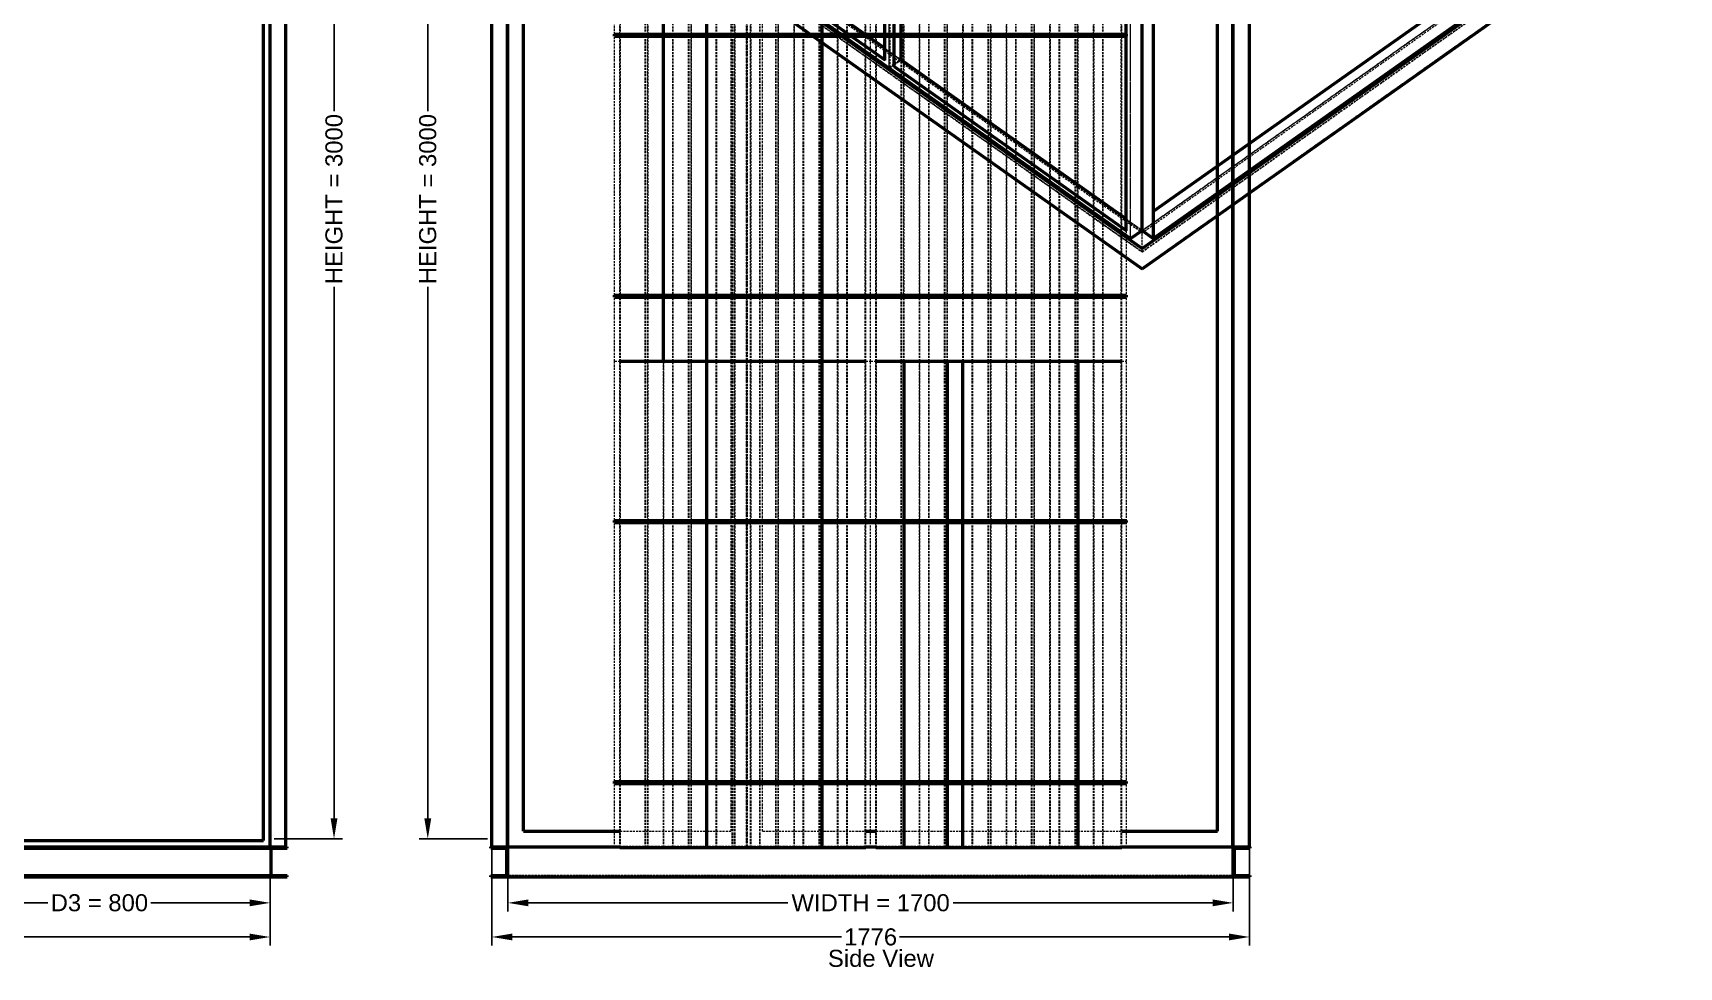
# Model space of a CAD drawing. Header units: millimetres. Extents: x -3516 to 3327, y -3082 to 3456.
# Drawn here: x -531 to 3327, y -3082 to -891 of the extents above; entities that cross this region are included whole.
import ezdxf

# ---------------------------------------------------------------- set-up
doc = ezdxf.new("R2010")
doc.units = ezdxf.units.MM
doc.linetypes.add('Hidden', pattern=[15, 5, -3, 5, -2])
for name, color, linetype, lineweight in [('Default', 7, 'Continuous', 50), ('Edges', 7, 'Hidden', 15), ('HiddenEdges', 2, 'Hidden', 15), ('HiddenSilhouettes', 2, 'Hidden', 15), ('HiddenWires', 7, 'Hidden', 15), ('Silhouettes', 7, 'Continuous', 50), ('Wires', 7, 'Hidden', 15)]:
    doc.layers.add(name, color=color, linetype=linetype, lineweight=lineweight)
doc.layers.add('Dimension', color=7, linetype='Continuous', lineweight=50, true_color=0x6495ed)
doc.styles.add('Default', font='arial.ttf')
doc.dimstyles.get("Standard").update_dxf_attribs({"dimtxt": 0.18, "dimasz": 0.18, "dimexe": 0.18, "dimexo": 0.0625, "dimgap": 0.09, "dimtad": 0, "dimtih": 1, "dimtoh": 1, "dimdec": 4, "dimzin": 0, "dimdsep": 46, "dimtxsty": 'Standard', "dimcen": 0.09, "dimadec": 0, "dimazin": 0, "dimtfac": 1, "dimtdec": 4, "dimtofl": 0, "dimtmove": 0, "dimatfit": 3, "dimfxl": 1, "dimtolj": 1, "dimtzin": 0, "dimarcsym": 0})

# ---------------------------------------------------------------- blocks, each defined once
blk = doc.blocks.new('Front')
at = {"layer": 'HiddenEdges'}
for points in [[(1748.8, -1517.8, 0), (1748.8, 869.8, 0)], [(1751.2, -1517.8, 0), (1751.2, 869.8, 0)], [(1750, -1482.2, 0), (1751.2, -1482.2, 0)], [(951.2, -1517.8, 0), (1748.8, -1517.8, 0)], [(1750, -1589, 0), (1750, -1519, 0)], [(1751.2, -1517.8, 0), (1786.8, -1517.8, 0)]]:
    blk.add_polyline3d(points, dxfattribs=at)
at = {"layer": 'HiddenSilhouettes'}
for points in [[(950, -1520.2, 0), (1750, -1520.2, 0)], [(1750, -1520.2, 0), (1750, -1519, 0)]]:
    blk.add_polyline3d(points, dxfattribs=at)
blk.add_polyline3d([(1753, -1522, 0)], close=True, dxfattribs=at)
at = {"layer": 'Silhouettes'}
for points in [[(1735, -1504, 0), (1735, 856, 0)], [(1750, -1519, 0), (1750, 871, 0)], [(1786.8, -1519, 0), (1786.8, 871, 0)], [(1750, -1519, 0), (1750, -1191.8, 0)], [(965, -1504, 0), (1735, -1504, 0)], [(-1750, -1519, 0), (1790, -1519, 0)], [(-1750, -1522, 0), (1790, -1522, 0)], [(1753, -1586, 0), (1753, -1522, 0)], [(1790, -1522, 0), (1790, -1519, 0)], [(-1750, -1586, 0), (1790, -1586, 0)], [(-1750, -1589, 0), (1790, -1589, 0)], [(1790, -1589, 0), (1790, -1586, 0)]]:
    blk.add_polyline3d(points, dxfattribs=at)
blk = doc.blocks.new('Left')
at = {"layer": 'Edges'}
for points in [[(-587.5, 386.8, 0), (-587.5, 759.8, 0)], [(-521.5, 386.8, 0), (-521.5, 759.8, 0)], [(-419.5, 386.8, 0), (-419.5, 759.8, 0)], [(-317.5, 386.8, 0), (-317.5, 759.8, 0)], [(-281.5, 386.8, 0), (-281.5, 759.8, 0)], [(-215.5, 386.8, 0), (-215.5, 759.8, 0)], [(-179.5, 386.8, 0), (-179.5, 759.8, 0)], [(-77.5, 386.8, 0), (-77.5, 759.8, 0)], [(-11.5, 386.8, 0), (-11.5, 759.8, 0)], [(12.5, 386.8, 0), (12.5, 759.8, 0)], [(78.5, 386.8, 0), (78.5, 759.8, 0)], [(114.5, 386.8, 0), (114.5, 759.8, 0)], [(180.5, 386.8, 0), (180.5, 759.8, 0)], [(216.5, 386.8, 0), (216.5, 759.8, 0)], [(282.5, 386.8, 0), (282.5, 759.8, 0)], [(318.5, 386.8, 0), (318.5, 759.8, 0)], [(384.5, 386.8, 0), (384.5, 759.8, 0)], [(420.5, 386.8, 0), (420.5, 759.8, 0)], [(486.5, 386.8, 0), (486.5, 759.8, 0)], [(522.5, 386.8, 0), (522.5, 759.8, 0)], [(588.5, 386.8, 0), (588.5, 759.8, 0)], [(-587.5, -225.2, 0), (-587.5, 381.8, 0)], [(-521.5, -225.2, 0), (-521.5, 381.8, 0)], [(-419.5, -225.2, 0), (-419.5, 381.8, 0)], [(-317.5, -225.2, 0), (-317.5, 381.8, 0)], [(-281.5, -225.2, 0), (-281.5, 381.8, 0)], [(-215.5, -225.2, 0), (-215.5, 381.8, 0)], [(-179.5, -225.2, 0), (-179.5, 381.8, 0)], [(-77.5, -225.2, 0), (-77.5, 381.8, 0)], [(-11.5, -225.2, 0), (-11.5, 381.8, 0)], [(12.5, -225.2, 0), (12.5, 381.8, 0)], [(78.5, -225.2, 0), (78.5, 381.8, 0)], [(114.5, -225.2, 0), (114.5, 381.8, 0)], [(180.5, -225.2, 0), (180.5, 381.8, 0)], [(216.5, -225.2, 0), (216.5, 381.8, 0)], [(282.5, -225.2, 0), (282.5, 381.8, 0)], [(318.5, -225.2, 0), (318.5, 381.8, 0)], [(384.5, -225.2, 0), (384.5, 381.8, 0)], [(420.5, -225.2, 0), (420.5, 381.8, 0)], [(486.5, -225.2, 0), (486.5, 381.8, 0)], [(522.5, -225.2, 0), (522.5, 381.8, 0)], [(588.5, -225.2, 0), (588.5, 381.8, 0)], [(-587.5, -380.2, 0), (-587.5, -230.2, 0)], [(-521.5, -380.2, 0), (-521.5, -230.2, 0)], [(-419.5, -380.2, 0), (-419.5, -230.2, 0)], [(-317.5, -380.2, 0), (-317.5, -230.2, 0)], [(-281.5, -380.2, 0), (-281.5, -230.2, 0)], [(-215.5, -380.2, 0), (-215.5, -230.2, 0)], [(-179.5, -380.2, 0), (-179.5, -230.2, 0)], [(-77.5, -380.2, 0), (-77.5, -230.2, 0)], [(-11.5, -380.2, 0), (-11.5, -230.2, 0)], [(12.5, -380.2, 0), (12.5, -230.2, 0)], [(78.5, -380.2, 0), (78.5, -230.2, 0)], [(114.5, -380.2, 0), (114.5, -230.2, 0)], [(180.5, -380.2, 0), (180.5, -230.2, 0)], [(216.5, -380.2, 0), (216.5, -230.2, 0)], [(282.5, -380.2, 0), (282.5, -230.2, 0)], [(318.5, -380.2, 0), (318.5, -230.2, 0)], [(384.5, -380.2, 0), (384.5, -230.2, 0)], [(420.5, -380.2, 0), (420.5, -230.2, 0)], [(486.5, -380.2, 0), (486.5, -230.2, 0)], [(522.5, -380.2, 0), (522.5, -230.2, 0)], [(588.5, -380.2, 0), (588.5, -230.2, 0)], [(-587.5, -753.2, 0), (-587.5, -380.2, 0)], [(-521.5, -753.2, 0), (-521.5, -380.2, 0)], [(-485.5, -753.2, 0), (-485.5, -380.2, 0)], [(-419.5, -753.2, 0), (-419.5, -380.2, 0)], [(-317.5, -753.2, 0), (-317.5, -380.2, 0)], [(-281.5, -753.2, 0), (-281.5, -380.2, 0)], [(-215.5, -753.2, 0), (-215.5, -380.2, 0)], [(-179.5, -753.2, 0), (-179.5, -380.2, 0)], [(-77.5, -753.2, 0), (-77.5, -380.2, 0)], [(-11.5, -753.2, 0), (-11.5, -380.2, 0)], [(12.5, -753.2, 0), (12.5, -380.2, 0)], [(114.5, -753.2, 0), (114.5, -380.2, 0)], [(282.5, -753.2, 0), (282.5, -380.2, 0)], [(318.5, -753.2, 0), (318.5, -380.2, 0)], [(384.5, -753.2, 0), (384.5, -380.2, 0)], [(420.5, -753.2, 0), (420.5, -380.2, 0)], [(522.5, -753.2, 0), (522.5, -380.2, 0)], [(588.5, -753.2, 0), (588.5, -380.2, 0)], [(-587.5, -1365.2, 0), (-587.5, -758.2, 0)], [(-521.5, -1365.2, 0), (-521.5, -758.2, 0)], [(-485.5, -1365.2, 0), (-485.5, -758.2, 0)], [(-419.5, -1365.2, 0), (-419.5, -758.2, 0)], [(-317.5, -1365.2, 0), (-317.5, -758.2, 0)], [(-281.5, -1365.2, 0), (-281.5, -758.2, 0)], [(-215.5, -1365.2, 0), (-215.5, -758.2, 0)], [(-179.5, -1365.2, 0), (-179.5, -758.2, 0)], [(-77.5, -1365.2, 0), (-77.5, -758.2, 0)], [(-11.5, -1365.2, 0), (-11.5, -758.2, 0)], [(12.5, -1365.2, 0), (12.5, -758.2, 0)], [(114.5, -1365.2, 0), (114.5, -758.2, 0)], [(282.5, -1365.2, 0), (282.5, -758.2, 0)], [(318.5, -1365.2, 0), (318.5, -758.2, 0)], [(384.5, -1365.2, 0), (384.5, -758.2, 0)], [(420.5, -1365.2, 0), (420.5, -758.2, 0)], [(522.5, -1365.2, 0), (522.5, -758.2, 0)], [(588.5, -1365.2, 0), (588.5, -758.2, 0)], [(-587.5, -1520.2, 0), (-587.5, -1370.2, 0)], [(-521.5, -1520.2, 0), (-521.5, -1370.2, 0)], [(-485.5, -1520.2, 0), (-485.5, -1370.2, 0)], [(-419.5, -1520.2, 0), (-419.5, -1370.2, 0)], [(-317.5, -1520.2, 0), (-317.5, -1370.2, 0)], [(-281.5, -1520.2, 0), (-281.5, -1370.2, 0)], [(-215.5, -1520.2, 0), (-215.5, -1370.2, 0)], [(-179.5, -1520.2, 0), (-179.5, -1370.2, 0)], [(-77.5, -1520.2, 0), (-77.5, -1370.2, 0)], [(-11.5, -1520.2, 0), (-11.5, -1370.2, 0)], [(12.5, -1520.2, 0), (12.5, -1370.2, 0)], [(114.5, -1520.2, 0), (114.5, -1370.2, 0)], [(282.5, -1520.2, 0), (282.5, -1370.2, 0)], [(318.5, -1520.2, 0), (318.5, -1370.2, 0)], [(384.5, -1520.2, 0), (384.5, -1370.2, 0)], [(420.5, -1520.2, 0), (420.5, -1370.2, 0)], [(522.5, -1520.2, 0), (522.5, -1370.2, 0)], [(588.5, -1520.2, 0), (588.5, -1370.2, 0)]]:
    blk.add_polyline3d(points, dxfattribs=at)
at = {"layer": 'HiddenEdges'}
for points in [[(-886.8, -1517.8, 0), (-886.8, 869.8, 0)], [(-848.8, -1517.8, 0), (-848.8, 869.8, 0)], [(-291.2, -1517.8, 0), (-291.2, 869.8, 0)], [(-288.8, -1517.8, 0), (-288.8, 869.8, 0)], [(886.8, -1517.8, 0), (886.8, 869.8, 0)], [(-586.3, -380.2, 0), (-586.3, 759.8, 0)], [(-527.3, -380.2, 0), (-527.3, 759.8, 0)], [(-463.7, -380.2, 0), (-463.7, 759.8, 0)], [(-462.5, -380.2, 0), (-462.5, 759.8, 0)], [(-426.5, -380.2, 0), (-426.5, 759.8, 0)], [(-425.3, -380.2, 0), (-425.3, 759.8, 0)], [(-420.7, -380.2, 0), (-420.7, 759.8, 0)], [(-361.7, -380.2, 0), (-361.7, 759.8, 0)], [(-360.5, -380.2, 0), (-360.5, 759.8, 0)], [(-324.5, -380.2, 0), (-324.5, 759.8, 0)], [(-323.3, -380.2, 0), (-323.3, 759.8, 0)], [(-259.7, -380.2, 0), (-259.7, 759.8, 0)], [(-222.5, -380.2, 0), (-222.5, 759.8, 0)], [(-157.7, -380.2, 0), (-157.7, 759.8, 0)], [(-156.5, -380.2, 0), (-156.5, 759.8, 0)], [(-120.5, -380.2, 0), (-120.5, 759.8, 0)], [(-119.3, -380.2, 0), (-119.3, 759.8, 0)], [(-76.3, -380.2, 0), (-76.3, 759.8, 0)], [(-54.5, -380.2, 0), (-54.5, 759.8, 0)], [(13.7, -380.2, 0), (13.7, 759.8, 0)], [(72.7, -380.2, 0), (72.7, 759.8, 0)], [(136.3, -380.2, 0), (136.3, 759.8, 0)], [(137.5, -380.2, 0), (137.5, 759.8, 0)], [(173.5, -380.2, 0), (173.5, 759.8, 0)], [(174.7, -380.2, 0), (174.7, 759.8, 0)], [(238.3, -380.2, 0), (238.3, 759.8, 0)], [(239.5, -380.2, 0), (239.5, 759.8, 0)], [(275.5, -380.2, 0), (275.5, 759.8, 0)], [(276.7, -380.2, 0), (276.7, 759.8, 0)], [(340.3, -380.2, 0), (340.3, 759.8, 0)], [(341.5, -380.2, 0), (341.5, 759.8, 0)], [(377.5, -380.2, 0), (377.5, 759.8, 0)], [(378.7, -380.2, 0), (378.7, 759.8, 0)], [(442.3, -380.2, 0), (442.3, 759.8, 0)], [(443.5, -380.2, 0), (443.5, 759.8, 0)], [(479.5, -380.2, 0), (479.5, 759.8, 0)], [(480.7, -380.2, 0), (480.7, 759.8, 0)], [(544.3, -380.2, 0), (544.3, 759.8, 0)], [(545.5, -380.2, 0), (545.5, 759.8, 0)], [(-587.5, 381.8, 0), (-587.5, 386.8, 0)], [(-521.5, 381.8, 0), (-521.5, 386.8, 0)], [(-419.5, 381.8, 0), (-419.5, 386.8, 0)], [(-317.5, 381.8, 0), (-317.5, 386.8, 0)], [(-281.5, 381.8, 0), (-281.5, 386.8, 0)], [(-215.5, 381.8, 0), (-215.5, 386.8, 0)], [(-179.5, 381.8, 0), (-179.5, 386.8, 0)], [(-77.5, 381.8, 0), (-77.5, 386.8, 0)], [(-11.5, 381.8, 0), (-11.5, 386.8, 0)], [(12.5, 381.8, 0), (12.5, 386.8, 0)], [(78.5, 381.8, 0), (78.5, 386.8, 0)], [(114.5, 381.8, 0), (114.5, 386.8, 0)], [(180.5, 381.8, 0), (180.5, 386.8, 0)], [(216.5, 381.8, 0), (216.5, 386.8, 0)], [(282.5, 381.8, 0), (282.5, 386.8, 0)], [(318.5, 381.8, 0), (318.5, 386.8, 0)], [(384.5, 381.8, 0), (384.5, 386.8, 0)], [(420.5, 381.8, 0), (420.5, 386.8, 0)], [(486.5, 381.8, 0), (486.5, 386.8, 0)], [(522.5, 381.8, 0), (522.5, 386.8, 0)], [(588.5, 381.8, 0), (588.5, 386.8, 0)], [(-587.5, -230.2, 0), (-587.5, -225.2, 0)], [(-521.5, -230.2, 0), (-521.5, -225.2, 0)], [(-419.5, -230.2, 0), (-419.5, -225.2, 0)], [(-317.5, -230.2, 0), (-317.5, -225.2, 0)], [(-281.5, -230.2, 0), (-281.5, -225.2, 0)], [(-215.5, -230.2, 0), (-215.5, -225.2, 0)], [(-179.5, -230.2, 0), (-179.5, -225.2, 0)], [(-77.5, -230.2, 0), (-77.5, -225.2, 0)], [(-11.5, -230.2, 0), (-11.5, -225.2, 0)], [(12.5, -230.2, 0), (12.5, -225.2, 0)], [(78.5, -230.2, 0), (78.5, -225.2, 0)], [(114.5, -230.2, 0), (114.5, -225.2, 0)], [(180.5, -230.2, 0), (180.5, -225.2, 0)], [(216.5, -230.2, 0), (216.5, -225.2, 0)], [(282.5, -230.2, 0), (282.5, -225.2, 0)], [(318.5, -230.2, 0), (318.5, -225.2, 0)], [(384.5, -230.2, 0), (384.5, -225.2, 0)], [(420.5, -230.2, 0), (420.5, -225.2, 0)], [(486.5, -230.2, 0), (486.5, -225.2, 0)], [(522.5, -230.2, 0), (522.5, -225.2, 0)], [(588.5, -230.2, 0), (588.5, -225.2, 0)], [(-586.3, -1520.2, 0), (-586.3, -380.2, 0)], [(-463.7, -1520.2, 0), (-463.7, -380.2, 0)], [(-462.5, -1520.2, 0), (-462.5, -380.2, 0)], [(-426.5, -1520.2, 0), (-426.5, -380.2, 0)], [(-425.3, -1520.2, 0), (-425.3, -380.2, 0)], [(-420.7, -1520.2, 0), (-420.7, -380.2, 0)], [(-361.7, -1520.2, 0), (-361.7, -380.2, 0)], [(-360.5, -1520.2, 0), (-360.5, -380.2, 0)], [(-324.5, -1520.2, 0), (-324.5, -380.2, 0)], [(-323.3, -1520.2, 0), (-323.3, -380.2, 0)], [(-259.7, -1520.2, 0), (-259.7, -380.2, 0)], [(-222.5, -1520.2, 0), (-222.5, -380.2, 0)], [(-157.7, -1520.2, 0), (-157.7, -380.2, 0)], [(-156.5, -1520.2, 0), (-156.5, -380.2, 0)], [(-120.5, -1520.2, 0), (-120.5, -380.2, 0)], [(-119.3, -1520.2, 0), (-119.3, -380.2, 0)], [(-76.3, -1520.2, 0), (-76.3, -380.2, 0)], [(-54.5, -1520.2, 0), (-54.5, -380.2, 0)], [(13.7, -1520.2, 0), (13.7, -380.2, 0)], [(136.3, -1520.2, 0), (136.3, -380.2, 0)], [(137.5, -1520.2, 0), (137.5, -380.2, 0)], [(174.7, -1520.2, 0), (174.7, -380.2, 0)], [(179.3, -1520.2, 0), (179.3, -380.2, 0)], [(239.5, -1520.2, 0), (239.5, -380.2, 0)], [(276.7, -1520.2, 0), (276.7, -380.2, 0)], [(340.3, -1520.2, 0), (340.3, -380.2, 0)], [(377.5, -1520.2, 0), (377.5, -380.2, 0)], [(383.3, -1520.2, 0), (383.3, -380.2, 0)], [(442.3, -1520.2, 0), (442.3, -380.2, 0)], [(443.5, -1520.2, 0), (443.5, -380.2, 0)], [(479.5, -1520.2, 0), (479.5, -380.2, 0)], [(523.7, -1520.2, 0), (523.7, -380.2, 0)], [(-587.5, -758.2, 0), (-587.5, -753.2, 0)], [(-521.5, -758.2, 0), (-521.5, -753.2, 0)], [(-485.5, -758.2, 0), (-485.5, -753.2, 0)], [(-419.5, -758.2, 0), (-419.5, -753.2, 0)], [(-317.5, -758.2, 0), (-317.5, -753.2, 0)], [(-281.5, -758.2, 0), (-281.5, -753.2, 0)], [(-215.5, -758.2, 0), (-215.5, -753.2, 0)], [(-179.5, -758.2, 0), (-179.5, -753.2, 0)], [(-77.5, -758.2, 0), (-77.5, -753.2, 0)], [(-11.5, -758.2, 0), (-11.5, -753.2, 0)], [(12.5, -758.2, 0), (12.5, -753.2, 0)], [(114.5, -758.2, 0), (114.5, -753.2, 0)], [(282.5, -758.2, 0), (282.5, -753.2, 0)], [(318.5, -758.2, 0), (318.5, -753.2, 0)], [(384.5, -758.2, 0), (384.5, -753.2, 0)], [(420.5, -758.2, 0), (420.5, -753.2, 0)], [(522.5, -758.2, 0), (522.5, -753.2, 0)], [(588.5, -758.2, 0), (588.5, -753.2, 0)], [(-587.5, -1370.2, 0), (-587.5, -1365.2, 0)], [(-521.5, -1370.2, 0), (-521.5, -1365.2, 0)], [(-485.5, -1370.2, 0), (-485.5, -1365.2, 0)], [(-419.5, -1370.2, 0), (-419.5, -1365.2, 0)], [(-317.5, -1370.2, 0), (-317.5, -1365.2, 0)], [(-281.5, -1370.2, 0), (-281.5, -1365.2, 0)], [(-215.5, -1370.2, 0), (-215.5, -1365.2, 0)], [(-179.5, -1370.2, 0), (-179.5, -1365.2, 0)], [(-77.5, -1370.2, 0), (-77.5, -1365.2, 0)], [(-11.5, -1370.2, 0), (-11.5, -1365.2, 0)], [(12.5, -1370.2, 0), (12.5, -1365.2, 0)], [(114.5, -1370.2, 0), (114.5, -1365.2, 0)], [(282.5, -1370.2, 0), (282.5, -1365.2, 0)], [(318.5, -1370.2, 0), (318.5, -1365.2, 0)], [(384.5, -1370.2, 0), (384.5, -1365.2, 0)], [(420.5, -1370.2, 0), (420.5, -1365.2, 0)], [(522.5, -1370.2, 0), (522.5, -1365.2, 0)], [(588.5, -1370.2, 0), (588.5, -1365.2, 0)], [(-886.8, -1504, 0), (-888, -1504, 0)], [(888, -1504, 0), (886.8, -1504, 0)], [(890, -1519, 0), (-890, -1519, 0)], [(890, -1522, 0), (-890, -1522, 0)], [(-850, -1517.8, 0), (-886.8, -1517.8, 0)], [(853, -1522, 0), (-853, -1522, 0)], [(-291.2, -1517.8, 0), (-848.8, -1517.8, 0)], [(848.8, -1517.8, 0), (-288.8, -1517.8, 0)], [(886.8, -1517.8, 0), (850, -1517.8, 0)], [(890, -1586, 0), (-890, -1586, 0)], [(890, -1589, 0), (-890, -1589, 0)], [(853, -1586, 0), (-853, -1586, 0)]]:
    blk.add_polyline3d(points, dxfattribs=at)
at = {"layer": 'HiddenSilhouettes'}
for points in [[(-528.5, -380.2, 0), (-528.5, 759.8, 0)], [(-522.7, -380.2, 0), (-522.7, 759.8, 0)], [(-484.3, -380.2, 0), (-484.3, 759.8, 0)], [(-382.3, -380.2, 0), (-382.3, 759.8, 0)], [(-326.8, -1482.2, 0), (-326.8, 759.8, 0)], [(-318.7, -380.2, 0), (-318.7, 759.8, 0)], [(-290, -1519, 0), (-290, 759.8, 0)], [(-280.3, -380.2, 0), (-280.3, 759.8, 0)], [(-258.5, -380.2, 0), (-258.5, 759.8, 0)], [(-253.2, -1482.2, 0), (-253.2, 759.8, 0)], [(-221.3, -380.2, 0), (-221.3, 759.8, 0)], [(-216.7, -380.2, 0), (-216.7, 759.8, 0)], [(-178.3, -380.2, 0), (-178.3, 759.8, 0)], [(-114.7, -380.2, 0), (-114.7, 759.8, 0)], [(-55.7, -380.2, 0), (-55.7, 759.8, 0)], [(-12.7, -380.2, 0), (-12.7, 759.8, 0)], [(71.5, -380.2, 0), (71.5, 759.8, 0)], [(77.3, -380.2, 0), (77.3, 759.8, 0)], [(115.7, -380.2, 0), (115.7, 759.8, 0)], [(179.3, -380.2, 0), (179.3, 759.8, 0)], [(217.7, -380.2, 0), (217.7, 759.8, 0)], [(281.3, -380.2, 0), (281.3, 759.8, 0)], [(319.7, -380.2, 0), (319.7, 759.8, 0)], [(383.3, -380.2, 0), (383.3, 759.8, 0)], [(421.7, -380.2, 0), (421.7, 759.8, 0)], [(485.3, -380.2, 0), (485.3, 759.8, 0)], [(523.7, -380.2, 0), (523.7, 759.8, 0)], [(587.3, -380.2, 0), (587.3, 759.8, 0)], [(-485.5, 381.8, 0), (-485.5, 386.8, 0)], [(-383.5, 381.8, 0), (-383.5, 386.8, 0)], [(-113.5, 381.8, 0), (-113.5, 386.8, 0)], [(-585, -230.2, 0), (-585, -225.2, 0)], [(-575, -230.2, 0), (-575, -225.2, 0)], [(-485.5, -230.2, 0), (-485.5, -225.2, 0)], [(-383.5, -230.2, 0), (-383.5, -225.2, 0)], [(-113.5, -230.2, 0), (-113.5, -225.2, 0)], [(-25, -230.2, 0), (-25, -225.2, 0)], [(-15, -230.2, 0), (-15, -225.2, 0)], [(15, -230.2, 0), (15, -225.2, 0)], [(25, -230.2, 0), (25, -225.2, 0)], [(575, -230.2, 0), (575, -225.2, 0)], [(585, -230.2, 0), (585, -225.2, 0)], [(-528.5, -1520.2, 0), (-528.5, -380.2, 0)], [(-528.5, -380.2, 0), (-462.5, -380.2, 0)], [(-527.3, -1520.2, 0), (-527.3, -380.2, 0)], [(-527.3, -380.2, 0), (-521.5, -380.2, 0)], [(-522.7, -1520.2, 0), (-522.7, -380.2, 0)], [(-485.5, -380.2, 0), (-463.7, -380.2, 0)], [(-484.3, -1520.2, 0), (-484.3, -380.2, 0)], [(-426.5, -380.2, 0), (-360.5, -380.2, 0)], [(-425.3, -380.2, 0), (-419.5, -380.2, 0)], [(-383.5, -380.2, 0), (-361.7, -380.2, 0)], [(-382.3, -1520.2, 0), (-382.3, -380.2, 0)], [(-324.5, -380.2, 0), (-278.1, -380.2, 0)], [(-323.3, -380.2, 0), (-317.5, -380.2, 0)], [(-318.7, -1520.2, 0), (-318.7, -380.2, 0)], [(-281.5, -380.2, 0), (-278.1, -380.2, 0)], [(-280.3, -1520.2, 0), (-280.3, -380.2, 0)], [(-258.5, -1520.2, 0), (-258.5, -380.2, 0)], [(-222.5, -380.2, 0), (-166.9, -380.2, 0)], [(-221.3, -1520.2, 0), (-221.3, -380.2, 0)], [(-221.3, -380.2, 0), (-215.5, -380.2, 0)], [(-216.7, -1520.2, 0), (-216.7, -380.2, 0)], [(-179.5, -380.2, 0), (-166.9, -380.2, 0)], [(-178.3, -1520.2, 0), (-178.3, -380.2, 0)], [(-120.5, -380.2, 0), (-55.6, -380.2, 0)], [(-119.3, -380.2, 0), (-113.5, -380.2, 0)], [(-114.7, -1520.2, 0), (-114.7, -380.2, 0)], [(-77.5, -380.2, 0), (-55.7, -380.2, 0)], [(-55.7, -1520.2, 0), (-55.7, -380.2, 0)], [(-12.7, -1520.2, 0), (-12.7, -380.2, 0)], [(71.5, -1520.2, 0), (71.5, -380.2, 0)], [(71.5, -380.2, 0), (137.5, -380.2, 0)], [(72.7, -1520.2, 0), (72.7, -380.2, 0)], [(72.7, -380.2, 0), (78.5, -380.2, 0)], [(77.3, -1520.2, 0), (77.3, -380.2, 0)], [(114.5, -380.2, 0), (136.3, -380.2, 0)], [(115.7, -1520.2, 0), (115.7, -380.2, 0)], [(173.5, -1520.2, 0), (173.5, -380.2, 0)], [(173.5, -380.2, 0), (222.5, -380.2, 0)], [(174.7, -380.2, 0), (180.5, -380.2, 0)], [(216.5, -380.2, 0), (222.5, -380.2, 0)], [(217.7, -1520.2, 0), (217.7, -380.2, 0)], [(238.3, -1520.2, 0), (238.3, -380.2, 0)], [(275.5, -1520.2, 0), (275.5, -380.2, 0)], [(275.5, -380.2, 0), (333.7, -380.2, 0)], [(276.7, -380.2, 0), (282.5, -380.2, 0)], [(281.3, -1520.2, 0), (281.3, -380.2, 0)], [(318.5, -380.2, 0), (333.7, -380.2, 0)], [(319.7, -1520.2, 0), (319.7, -380.2, 0)], [(341.5, -1520.2, 0), (341.5, -380.2, 0)], [(377.5, -380.2, 0), (443.5, -380.2, 0)], [(378.7, -1520.2, 0), (378.7, -380.2, 0)], [(378.7, -380.2, 0), (384.5, -380.2, 0)], [(420.5, -380.2, 0), (442.3, -380.2, 0)], [(421.7, -1520.2, 0), (421.7, -380.2, 0)], [(479.5, -380.2, 0), (545.5, -380.2, 0)], [(480.7, -1520.2, 0), (480.7, -380.2, 0)], [(480.7, -380.2, 0), (486.5, -380.2, 0)], [(485.3, -1520.2, 0), (485.3, -380.2, 0)], [(522.5, -380.2, 0), (544.3, -380.2, 0)], [(544.3, -1520.2, 0), (544.3, -380.2, 0)], [(545.5, -1520.2, 0), (545.5, -380.2, 0)], [(587.3, -1520.2, 0), (587.3, -380.2, 0)], [(-383.5, -758.2, 0), (-383.5, -753.2, 0)], [(-113.5, -758.2, 0), (-113.5, -753.2, 0)], [(78.5, -758.2, 0), (78.5, -753.2, 0)], [(180.5, -758.2, 0), (180.5, -753.2, 0)], [(216.5, -758.2, 0), (216.5, -753.2, 0)], [(486.5, -758.2, 0), (486.5, -753.2, 0)], [(-585, -1370.2, 0), (-585, -1365.2, 0)], [(-575, -1370.2, 0), (-575, -1365.2, 0)], [(-383.5, -1370.2, 0), (-383.5, -1365.2, 0)], [(-113.5, -1370.2, 0), (-113.5, -1365.2, 0)], [(-25, -1370.2, 0), (-25, -1365.2, 0)], [(-15, -1370.2, 0), (-15, -1365.2, 0)], [(15, -1370.2, 0), (15, -1365.2, 0)], [(25, -1370.2, 0), (25, -1365.2, 0)], [(78.5, -1370.2, 0), (78.5, -1365.2, 0)], [(180.5, -1370.2, 0), (180.5, -1365.2, 0)], [(216.5, -1370.2, 0), (216.5, -1365.2, 0)], [(486.5, -1370.2, 0), (486.5, -1365.2, 0)], [(575, -1370.2, 0), (575, -1365.2, 0)], [(585, -1370.2, 0), (585, -1365.2, 0)], [(-587.5, -1482.2, 0), (-326.8, -1482.2, 0)], [(-253.2, -1482.2, 0), (-11.5, -1482.2, 0)], [(12.5, -1482.2, 0), (588.5, -1482.2, 0)], [(-587.5, -1519, 0), (-11.5, -1519, 0)], [(-528.5, -1520.2, 0), (-462.5, -1520.2, 0)], [(-527.3, -1520.2, 0), (-521.5, -1520.2, 0)], [(-485.5, -1520.2, 0), (-463.7, -1520.2, 0)], [(-426.5, -1520.2, 0), (-360.5, -1520.2, 0)], [(-425.3, -1520.2, 0), (-419.5, -1520.2, 0)], [(-383.5, -1520.2, 0), (-361.7, -1520.2, 0)], [(-324.5, -1520.2, 0), (-258.5, -1520.2, 0)], [(-323.3, -1520.2, 0), (-317.5, -1520.2, 0)], [(-281.5, -1520.2, 0), (-259.7, -1520.2, 0)], [(-222.5, -1520.2, 0), (-156.5, -1520.2, 0)], [(-221.3, -1520.2, 0), (-215.5, -1520.2, 0)], [(-179.5, -1520.2, 0), (-157.7, -1520.2, 0)], [(-120.5, -1520.2, 0), (-54.5, -1520.2, 0)], [(-119.3, -1520.2, 0), (-113.5, -1520.2, 0)], [(-77.5, -1520.2, 0), (-55.7, -1520.2, 0)], [(12.5, -1519, 0), (588.5, -1519, 0)], [(71.5, -1520.2, 0), (137.5, -1520.2, 0)], [(72.7, -1520.2, 0), (78.5, -1520.2, 0)], [(114.5, -1520.2, 0), (136.3, -1520.2, 0)], [(173.5, -1520.2, 0), (222.5, -1520.2, 0)], [(174.7, -1520.2, 0), (180.5, -1520.2, 0)], [(216.5, -1520.2, 0), (222.5, -1520.2, 0)], [(275.5, -1520.2, 0), (333.7, -1520.2, 0)], [(276.7, -1520.2, 0), (282.5, -1520.2, 0)], [(318.5, -1520.2, 0), (333.7, -1520.2, 0)], [(377.5, -1520.2, 0), (443.5, -1520.2, 0)], [(378.7, -1520.2, 0), (384.5, -1520.2, 0)], [(420.5, -1520.2, 0), (442.3, -1520.2, 0)], [(479.5, -1520.2, 0), (545.5, -1520.2, 0)], [(480.7, -1520.2, 0), (486.5, -1520.2, 0)], [(522.5, -1520.2, 0), (544.3, -1520.2, 0)], [(848.8, -1519, 0), (850, -1519, 0)]]:
    blk.add_polyline3d(points, dxfattribs=at)
at = {"layer": 'HiddenWires'}
for points in [[(-600, 381.8, 0), (-600, 386.8, 0)], [(-600, -230.2, 0), (-600, -225.2, 0)], [(-587.5, -380.2, 0), (-278.1, -380.2, 0)], [(-166.9, -380.2, 0), (-111.2, -380.2, 0)], [(-55.6, -380.2, 0), (-11.5, -380.2, 0)], [(12.5, -380.2, 0), (588.5, -380.2, 0)], [(-600, -758.2, 0), (-600, -753.2, 0)], [(-600, -1370.2, 0), (-600, -1365.2, 0)], [(-587.5, -1520.2, 0), (-11.5, -1520.2, 0)], [(12.5, -1520.2, 0), (588.5, -1520.2, 0)]]:
    blk.add_polyline3d(points, dxfattribs=at)
at = {"layer": 'Silhouettes'}
for points in [[(-888, -1519, 0), (-888, 871, 0)], [(-851.2, -1520.2, 0), (-851.2, 869.8, 0)], [(-850, -1191.8, 0), (-850, 871, 0)], [(848.8, -1520.2, 0), (848.8, 869.8, 0)], [(888, -1519, 0), (888, 871, 0)], [(-813.2, -1482.2, 0), (-813.2, 834.2, 0)], [(813.2, -1482.2, 0), (813.2, 834.2, 0)], [(850, 0, 0), (850, 794.5, 0)], [(-485.5, 386.8, 0), (-485.5, 759.8, 0)], [(-383.5, 386.8, 0), (-383.5, 759.8, 0)], [(-113.5, 386.8, 0), (-113.5, 759.8, 0)], [(-600, 386.8, 0), (0, 386.8, 0)], [(-600, 381.8, 0), (-600, 386.8, 0)], [(0, 386.8, 0), (600, 386.8, 0)], [(0, 381.8, 0), (0, 386.8, 0)], [(600, 381.8, 0), (600, 386.8, 0)], [(-600, 381.8, 0), (0, 381.8, 0)], [(-485.5, -225.2, 0), (-485.5, 381.8, 0)], [(-383.5, -225.2, 0), (-383.5, 381.8, 0)], [(-113.5, -225.2, 0), (-113.5, 381.8, 0)], [(0, 381.8, 0), (600, 381.8, 0)], [(850, -1191.8, 0), (850, 0, 0)], [(-600, -225.2, 0), (0, -225.2, 0)], [(-600, -230.2, 0), (-600, -225.2, 0)], [(-600, -230.2, 0), (0, -230.2, 0)], [(-485.5, -380.2, 0), (-485.5, -230.2, 0)], [(-383.5, -380.2, 0), (-383.5, -230.2, 0)], [(-113.5, -380.2, 0), (-113.5, -230.2, 0)], [(0, -225.2, 0), (600, -225.2, 0)], [(0, -230.2, 0), (0, -225.2, 0)], [(0, -230.2, 0), (600, -230.2, 0)], [(600, -230.2, 0), (600, -225.2, 0)], [(-587.5, -380.2, 0), (-521.5, -380.2, 0)], [(-521.5, -380.2, 0), (-485.5, -380.2, 0)], [(-485.5, -380.2, 0), (-419.5, -380.2, 0)], [(-419.5, -380.2, 0), (-383.5, -380.2, 0)], [(-383.5, -380.2, 0), (-317.5, -380.2, 0)], [(-383.5, -753.2, 0), (-383.5, -380.2, 0)], [(-317.5, -380.2, 0), (-281.5, -380.2, 0)], [(-281.5, -380.2, 0), (-215.5, -380.2, 0)], [(-215.5, -380.2, 0), (-179.5, -380.2, 0)], [(-179.5, -380.2, 0), (-113.5, -380.2, 0)], [(-113.5, -753.2, 0), (-113.5, -380.2, 0)], [(-113.5, -380.2, 0), (-77.5, -380.2, 0)], [(-77.5, -380.2, 0), (-11.5, -380.2, 0)], [(12.5, -380.2, 0), (78.5, -380.2, 0)], [(78.5, -753.2, 0), (78.5, -380.2, 0)], [(78.5, -380.2, 0), (114.5, -380.2, 0)], [(114.5, -380.2, 0), (180.5, -380.2, 0)], [(180.5, -753.2, 0), (180.5, -380.2, 0)], [(180.5, -380.2, 0), (216.5, -380.2, 0)], [(216.5, -380.2, 0), (282.5, -380.2, 0)], [(216.5, -753.2, 0), (216.5, -380.2, 0)], [(282.5, -380.2, 0), (318.5, -380.2, 0)], [(318.5, -380.2, 0), (384.5, -380.2, 0)], [(384.5, -380.2, 0), (420.5, -380.2, 0)], [(420.5, -380.2, 0), (486.5, -380.2, 0)], [(486.5, -753.2, 0), (486.5, -380.2, 0)], [(486.5, -380.2, 0), (522.5, -380.2, 0)], [(522.5, -380.2, 0), (588.5, -380.2, 0)], [(-600, -753.2, 0), (0, -753.2, 0)], [(-600, -758.2, 0), (-600, -753.2, 0)], [(-600, -758.2, 0), (0, -758.2, 0)], [(-383.5, -1365.2, 0), (-383.5, -758.2, 0)], [(-113.5, -1365.2, 0), (-113.5, -758.2, 0)], [(0, -753.2, 0), (600, -753.2, 0)], [(0, -758.2, 0), (0, -753.2, 0)], [(0, -758.2, 0), (600, -758.2, 0)], [(78.5, -1365.2, 0), (78.5, -758.2, 0)], [(180.5, -1365.2, 0), (180.5, -758.2, 0)], [(216.5, -1365.2, 0), (216.5, -758.2, 0)], [(486.5, -1365.2, 0), (486.5, -758.2, 0)], [(600, -758.2, 0), (600, -753.2, 0)], [(-850, -1520.2, 0), (-850, -1191.8, 0)], [(850, -1520.2, 0), (850, -1191.8, 0)], [(-600, -1365.2, 0), (0, -1365.2, 0)], [(-600, -1370.2, 0), (-600, -1365.2, 0)], [(-600, -1370.2, 0), (0, -1370.2, 0)], [(-383.5, -1520.2, 0), (-383.5, -1370.2, 0)], [(-113.5, -1520.2, 0), (-113.5, -1370.2, 0)], [(0, -1365.2, 0), (600, -1365.2, 0)], [(0, -1370.2, 0), (0, -1365.2, 0)], [(0, -1370.2, 0), (600, -1370.2, 0)], [(78.5, -1520.2, 0), (78.5, -1370.2, 0)], [(180.5, -1520.2, 0), (180.5, -1370.2, 0)], [(216.5, -1520.2, 0), (216.5, -1370.2, 0)], [(486.5, -1520.2, 0), (486.5, -1370.2, 0)], [(600, -1370.2, 0), (600, -1365.2, 0)], [(-813.2, -1482.2, 0), (-587.5, -1482.2, 0)], [(-11.5, -1482.2, 0), (12.5, -1482.2, 0)], [(588.5, -1482.2, 0), (813.2, -1482.2, 0)], [(-890, -1519, 0), (-850, -1519, 0)], [(-890, -1522, 0), (-890, -1519, 0)], [(-890, -1522, 0), (-853, -1522, 0)], [(-853, -1586, 0), (-853, -1522, 0)], [(-851.2, -1520.2, 0), (-850, -1520.2, 0)], [(-850, -1589, 0), (-850, -1519, 0)], [(-850, -1519, 0), (-587.5, -1519, 0)], [(-587.5, -1520.2, 0), (-521.5, -1520.2, 0)], [(-521.5, -1520.2, 0), (-485.5, -1520.2, 0)], [(-485.5, -1520.2, 0), (-419.5, -1520.2, 0)], [(-419.5, -1520.2, 0), (-383.5, -1520.2, 0)], [(-383.5, -1520.2, 0), (-317.5, -1520.2, 0)], [(-317.5, -1520.2, 0), (-281.5, -1520.2, 0)], [(-281.5, -1520.2, 0), (-215.5, -1520.2, 0)], [(-215.5, -1520.2, 0), (-179.5, -1520.2, 0)], [(-179.5, -1520.2, 0), (-113.5, -1520.2, 0)], [(-113.5, -1520.2, 0), (-77.5, -1520.2, 0)], [(-77.5, -1520.2, 0), (-11.5, -1520.2, 0)], [(-11.5, -1519, 0), (12.5, -1519, 0)], [(12.5, -1520.2, 0), (78.5, -1520.2, 0)], [(78.5, -1520.2, 0), (114.5, -1520.2, 0)], [(114.5, -1520.2, 0), (180.5, -1520.2, 0)], [(180.5, -1520.2, 0), (216.5, -1520.2, 0)], [(216.5, -1520.2, 0), (282.5, -1520.2, 0)], [(282.5, -1520.2, 0), (318.5, -1520.2, 0)], [(318.5, -1520.2, 0), (384.5, -1520.2, 0)], [(384.5, -1520.2, 0), (420.5, -1520.2, 0)], [(420.5, -1520.2, 0), (486.5, -1520.2, 0)], [(486.5, -1520.2, 0), (522.5, -1520.2, 0)], [(522.5, -1520.2, 0), (588.5, -1520.2, 0)], [(588.5, -1519, 0), (848.8, -1519, 0)], [(848.8, -1520.2, 0), (850, -1520.2, 0)], [(850, -1519, 0), (890, -1519, 0)], [(850, -1589, 0), (850, -1519, 0)], [(853, -1586, 0), (853, -1522, 0)], [(853, -1522, 0), (890, -1522, 0)], [(890, -1522, 0), (890, -1519, 0)], [(-890, -1586, 0), (-853, -1586, 0)], [(-890, -1589, 0), (-890, -1586, 0)], [(-890, -1589, 0), (-850, -1589, 0)], [(-850, -1589, 0), (850, -1589, 0)], [(850, -1589, 0), (890, -1589, 0)], [(853, -1586, 0), (890, -1586, 0)], [(890, -1589, 0), (890, -1586, 0)]]:
    blk.add_polyline3d(points, dxfattribs=at)
for points in [[(-585, -225.2, 0)], [(-575, -225.2, 0)], [(-25, -225.2, 0)], [(-15, -225.2, 0)], [(15, -225.2, 0)], [(25, -225.2, 0)], [(575, -225.2, 0)], [(585, -225.2, 0)], [(111.2, -380.2, 0)], [(389.4, -380.2, 0)], [(-585, -1365.2, 0)], [(-575, -1365.2, 0)], [(-25, -1365.2, 0)], [(-15, -1365.2, 0)], [(15, -1365.2, 0)], [(25, -1365.2, 0)], [(575, -1365.2, 0)], [(585, -1365.2, 0)]]:
    blk.add_polyline3d(points, close=True, dxfattribs=at)
at = {"layer": 'Wires'}
for points in [[(-600, 386.8, 0), (-600, 759.8, 0)], [(0, -380.2, 0), (0, 759.8, 0)], [(600, -380.2, 0), (600, 759.8, 0)], [(-600, -225.2, 0), (-600, 381.8, 0)], [(-600, -380.2, 0), (-600, -230.2, 0)], [(-600, -753.2, 0), (-600, -380.2, 0)], [(-600, -380.2, 0), (-587.5, -380.2, 0)], [(-11.5, -380.2, 0), (0, -380.2, 0)], [(0, -1520.2, 0), (0, -380.2, 0)], [(0, -380.2, 0), (12.5, -380.2, 0)], [(588.5, -380.2, 0), (600, -380.2, 0)], [(600, -1520.2, 0), (600, -380.2, 0)], [(-600, -1365.2, 0), (-600, -758.2, 0)], [(-600, -1520.2, 0), (-600, -1370.2, 0)], [(-600, -1520.2, 0), (-587.5, -1520.2, 0)], [(-11.5, -1520.2, 0), (0, -1520.2, 0)], [(0, -1520.2, 0), (12.5, -1520.2, 0)], [(588.5, -1520.2, 0), (600, -1520.2, 0)]]:
    blk.add_polyline3d(points, dxfattribs=at)
blk = doc.blocks.new('Isometric')
at = {"layer": 'Edges'}
for points in [[(43.8, -1979.7), (43.8, -289.7)], [(54.4, -1976.6), (54.4, -307.8)], [(-1866.8, -630.7), (636.4, -2400.7)], [(-1866.8, -678), (636.4, -2448)], [(-1840.6, -659.5), (636.4, -2411)], [(609.5, -2379.7), (609.5, -689.7)], [(636.4, -2400.7), (1895, -1510.7)], [(636.4, -2448), (1895, -1558)], [(663.3, -2316.8), (1417.3, -1783.6)], [(663.3, -2342), (1442.5, -1791)], [(663.3, -2377.6), (1467.7, -1808.8)], [(54.4, -1976.6), (55.3, -1976)], [(54.4, -1976.6), (598.9, -2361.6)], [(636.4, -2360.7), (636.4, -2297)], [(636.4, -2402.8), (636.4, -2400.7)], [(636.4, -2450.2), (636.4, -2448)]]:
    blk.add_lwpolyline(points, dxfattribs=at)
for points in [[(662.4, -2379.1, 0), (662.4, -689.1, 0)], [(636.4, -2411, 0), (1842.7, -1558, 0)], [(-242.5, -1766.6, 0), (33.2, -1961.6, 0)], [(55.3, -1971.9, 0), (71.6, -1960.4, 0)], [(636.4, -2411, 0), (636.4, -2402.8, 0)]]:
    blk.add_polyline3d(points, dxfattribs=at)
at = {"layer": 'HiddenEdges'}
for points in [[(34.1, -1961), (34.1, -292.2)], [(43.8, -1977.6), (43.8, -289.3)], [(69.9, -1959.2), (69.9, -270.9)], [(71.6, -1960.9), (71.6, -270.9)], [(-1838.5, -660.2), (636.4, -2410.2)], [(599.8, -2361), (599.8, -692.2)], [(609.5, -2377.6), (609.5, -689.3)], [(635.5, -2359.2), (635.5, -670.9)], [(662.4, -2316.2), (662.4, -678.3)], [(636.4, -2410.2), (1838.5, -1560.2)], [(636.4, -2360.7), (1442.5, -1790.7)], [(70.7, -1960.7), (636.4, -2360.7)], [(663.3, -2316.8), (663.3, -2316.8)], [(636.4, -2361.5), (636.4, -2360.7)], [(636.4, -2402.8), (636.4, -2365.8)]]:
    blk.add_lwpolyline(points, dxfattribs=at)
for points in [[(-226.3, -1750.7, 0), (70.7, -1960.7, 0)], [(-225.4, -1750.9, 0), (71.6, -1960.9, 0)], [(43.8, -1979.7, 0), (70.7, -1960.7, 0)], [(71.6, -1960.9, 0), (637.2, -2360.9, 0)], [(45.5, -1978.8, 0), (55.3, -1971.9, 0)], [(638.1, -2359.8, 0), (663.3, -2342, 0)], [(636.4, -2410.2, 0), (636.4, -2360.7, 0)]]:
    blk.add_polyline3d(points, dxfattribs=at)
at = {"layer": 'HiddenSilhouettes'}
for points in [[(45.5, -1978.8), (45.5, -290.5)], [(70.7, -1961.5), (70.7, -306.3)], [(637.2, -2360.9), (637.2, -670.9)], [(638.1, -2359.8), (638.1, -671.5)], [(636.4, -2360.7), (1838.5, -1510.7)], [(636.4, -2365.8), (1842.7, -1512.8)], [(70.7, -1960.7), (70.7, -1837.6)], [(33.2, -1960.4), (34.1, -1961)], [(43.8, -1977.6), (69.9, -1959.2)], [(70.7, -1961.5), (636.4, -2361.5)], [(45.5, -1978.8), (609.5, -2377.6)], [(598.9, -2333.3), (635.5, -2359.2)], [(662.4, -2316.2), (663.3, -2316.8)], [(663.3, -2316.8), (663.3, -2316.8)], [(598.9, -2360.4), (599.8, -2361)], [(598.9, -2361.6), (599.8, -2361)], [(609.5, -2377.6), (635.5, -2359.2)], [(636.4, -2361.5), (637.2, -2360.9)]]:
    blk.add_lwpolyline(points, dxfattribs=at)
blk.add_lwpolyline([(609.5, -2377.6)], close=True, dxfattribs=at)
for points in [[(-1840.6, -614.3, 0), (636.4, -2365.8, 0)], [(-1838.5, -610.7, 0), (636.4, -2360.7, 0)], [(-251.4, -1768.8, 0), (43.8, -1977.6, 0)], [(-226.3, -1751.5, 0), (70.7, -1961.5, 0)], [(33.2, -1933.3, 0), (69.9, -1959.2, 0)], [(33.2, -1961.6, 0), (34.1, -1961, 0)], [(70.7, -1961.5, 0), (71.6, -1960.9, 0)], [(662.4, -2316.2, 0), (663.3, -2315.6, 0)], [(662.4, -2316.2, 0), (662.4, -2316.2, 0)], [(638.1, -2359.8, 0), (663.3, -2377.6, 0)]]:
    blk.add_polyline3d(points, dxfattribs=at)
at = {"layer": 'Silhouettes'}
for points in [[(33.2, -1961.6), (33.2, -292.8)], [(55.3, -1976), (55.3, -308.4)], [(71.6, -1960.4), (71.6, -319.9)], [(-1866.8, -632.8), (636.4, -2402.8)], [(-1866.8, -680.2), (636.4, -2450.2)], [(598.9, -2361.6), (598.9, -692.8)], [(663.3, -2377.6), (663.3, -689.3)], [(636.4, -2402.8), (1895, -1512.8)], [(636.4, -2450.2), (1895, -1560.2)], [(636.4, -2360.7), (636.4, -1684.5)], [(-241.7, -1766), (33.2, -1960.4)], [(-225.4, -1750.4), (33.2, -1933.3)], [(662.4, -2379.1), (1468.5, -1809.1)], [(663.3, -2315.6), (1416.5, -1783)], [(71.6, -1960.4), (598.9, -2333.3)], [(55.3, -1976), (598.9, -2360.4)], [(609.5, -2379.7), (636.4, -2360.7)]]:
    blk.add_lwpolyline(points, dxfattribs=at)
for points in [[(-253.1, -1769.7, 0), (43.8, -1979.7, 0)], [(43.8, -1979.7, 0), (609.5, -2379.7, 0)], [(636.4, -2360.7, 0), (662.4, -2379.1, 0)]]:
    blk.add_polyline3d(points, dxfattribs=at)
blk.add_polyline3d([(636.4, -2360.7, 0)], close=True, dxfattribs=at)
blk = doc.blocks.new('*D10')
at = {"layer": 'Defpoints', "color": 0}
for p in [(-775.5, -2781), (24.5, -2781), (24.5, -2931)]:
    blk.add_point(p, dxfattribs=at)
at = {"layer": 'Dimension', "color": 0, "lineweight": -2}
for p, q in [((-775.5, -2791), (-775.5, -2951)), ((24.5, -2791), (24.5, -2951)), ((-727.5, -2931), (-496.2, -2931)), ((-23.5, -2931), (-254.8, -2931))]:
    blk.add_line(p, q, dxfattribs=at)
at = {"layer": 'Dimension', "color": 0}
for points in [[(-727.5, -2923), (-727.5, -2939), (-775.5, -2931)], [(-23.5, -2939), (-23.5, -2923), (24.5, -2931)]]:
    blk.add_solid(points, dxfattribs=at)
at = {"layer": 'Dimension', "color": 0, "insert": (-375.5, -2931), "char_height": 40, "attachment_point": 5, "style": 'Default'}
blk.add_mtext('\\A1;D3 = 800', dxfattribs=at)
blk = doc.blocks.new('*D11')
at = {"layer": 'Defpoints', "color": 0}
for p in [(-3475.5, -2781), (24.5, -2781), (24.5, -3011)]:
    blk.add_point(p, dxfattribs=at)
at = {"layer": 'Dimension', "color": 0, "lineweight": -2}
for p, q in [((-3475.5, -2791), (-3475.5, -3031)), ((24.5, -2791), (24.5, -3031)), ((-3427.5, -3011), (-1795.1, -3011)), ((-23.5, -3011), (-1655.9, -3011))]:
    blk.add_line(p, q, dxfattribs=at)
at = {"layer": 'Dimension', "color": 0}
for points in [[(-3427.5, -3003), (-3427.5, -3019), (-3475.5, -3011)], [(-23.5, -3019), (-23.5, -3003), (24.5, -3011)]]:
    blk.add_solid(points, dxfattribs=at)
at = {"layer": 'Dimension', "color": 0, "insert": (-1725.5, -3011), "char_height": 40, "attachment_point": 5, "style": 'Default'}
blk.add_mtext('\\A1;3500', dxfattribs=at)
blk = doc.blocks.new('*D12')
at = {"layer": 'Defpoints', "color": 0}
for p in [(24.5, 219), (174.5, 219), (24.5, -2781)]:
    blk.add_point(p, dxfattribs=at)
at = {"layer": 'Dimension', "color": 0, "lineweight": -2}
for p, q in [((34.5, 219), (194.5, 219)), ((174.5, 171), (174.5, -1075)), ((174.5, -2733), (174.5, -1487)), ((34.5, -2781), (194.5, -2781))]:
    blk.add_line(p, q, dxfattribs=at)
at = {"layer": 'Dimension', "color": 0}
for points in [[(182.5, 171), (166.5, 171), (174.5, 219)], [(166.5, -2733), (182.5, -2733), (174.5, -2781)]]:
    blk.add_solid(points, dxfattribs=at)
at = {"layer": 'Dimension', "color": 0, "insert": (174.5, -1281), "char_height": 40, "attachment_point": 5, "rotation": 90, "style": 'Default'}
blk.add_mtext('\\A1;HEIGHT = 3000', dxfattribs=at)
blk = doc.blocks.new('*D13')
at = {"layer": 'Defpoints', "color": 0}
for p in [(582.2, -2781), (2282.2, -2781), (2282.2, -2931)]:
    blk.add_point(p, dxfattribs=at)
at = {"layer": 'Dimension', "color": 0, "lineweight": -2}
for p, q in [((582.2, -2791), (582.2, -2951)), ((2282.2, -2791), (2282.2, -2951)), ((630.2, -2931), (1238.3, -2931)), ((2234.2, -2931), (1626, -2931))]:
    blk.add_line(p, q, dxfattribs=at)
at = {"layer": 'Dimension', "color": 0}
for points in [[(630.2, -2923), (630.2, -2939), (582.2, -2931)], [(2234.2, -2939), (2234.2, -2923), (2282.2, -2931)]]:
    blk.add_solid(points, dxfattribs=at)
at = {"layer": 'Dimension', "color": 0, "insert": (1432.2, -2931), "char_height": 40, "attachment_point": 5, "style": 'Default'}
blk.add_mtext('\\A1;WIDTH = 1700', dxfattribs=at)
blk = doc.blocks.new('*D14')
at = {"layer": 'Defpoints', "color": 0}
for p in [(544.2, -2781), (2320.2, -2781), (2320.2, -3011)]:
    blk.add_point(p, dxfattribs=at)
at = {"layer": 'Dimension', "color": 0, "lineweight": -2}
for p, q in [((544.2, -2791), (544.2, -3031)), ((2320.2, -2791), (2320.2, -3031)), ((592.2, -3011), (1364.3, -3011)), ((2272.2, -3011), (1500, -3011))]:
    blk.add_line(p, q, dxfattribs=at)
at = {"layer": 'Dimension', "color": 0}
for points in [[(592.2, -3003), (592.2, -3019), (544.2, -3011)], [(2272.2, -3019), (2272.2, -3003), (2320.2, -3011)]]:
    blk.add_solid(points, dxfattribs=at)
at = {"layer": 'Dimension', "color": 0, "insert": (1432.2, -3011), "char_height": 40, "attachment_point": 5, "style": 'Default'}
blk.add_mtext('\\A1;1776', dxfattribs=at)
blk = doc.blocks.new('*D15')
at = {"layer": 'Defpoints', "color": 0}
for p in [(394.2, 219), (544.2, 219), (544.2, -2781)]:
    blk.add_point(p, dxfattribs=at)
at = {"layer": 'Dimension', "color": 0, "lineweight": -2}
for p, q in [((534.2, 219), (374.2, 219)), ((394.2, 171), (394.2, -1075)), ((394.2, -2733), (394.2, -1487)), ((534.2, -2781), (374.2, -2781))]:
    blk.add_line(p, q, dxfattribs=at)
at = {"layer": 'Dimension', "color": 0}
for points in [[(402.2, 171), (386.2, 171), (394.2, 219)], [(386.2, -2733), (402.2, -2733), (394.2, -2781)]]:
    blk.add_solid(points, dxfattribs=at)
at = {"layer": 'Dimension', "color": 0, "insert": (394.2, -1281), "char_height": 40, "attachment_point": 5, "rotation": 90, "style": 'Default'}
blk.add_mtext('\\A1;HEIGHT = 3000', dxfattribs=at)

msp = doc.modelspace()

# ---------------------------------------------------------------- block references
at = {"layer": 'Default'}
for name, p in [('Isometric', (1432.1667, 1006)), ('Front', (-1725.5, -1281)), ('Left', (1432.1667, -1281))]:
    msp.add_blockref(name, p, dxfattribs=at)

# ---------------------------------------------------------------- texts
at = {"layer": 'Dimension', "style": 'Default'}
msp.add_text('Side View', height=40, dxfattribs=at).set_placement((1332.1667, -3081))

# ---------------------------------------------------------------- dimensions: what is measured, and where the dimension line sits
at = {"layer": 'Dimension'}
for base, p1, p2, picture, middle in [((174.5, 219), (24.5, -2781), (24.5, 219), '*D12', (174.5, -1281)), ((394.1667, 219), (544.1667, -2781), (544.1667, 219), '*D15', (394.1667, -1281))]:
    dim = msp.add_linear_dim(base=base, p1=p1, p2=p2, angle=90, text='HEIGHT = <>', dimstyle='Standard', override={"dimscale": 1, "dimtxt": 40, "dimasz": 48, "dimexe": 20, "dimexo": 10, "dimgap": 10, "dimtad": 0, "dimjust": 0, "dimtih": 0, "dimtoh": 0, "dimdec": 3, "dimlfac": 1, "dimzin": 8, "dimlunit": 2, "dimpost": '', "dimtxsty": 'Default', "dimsah": 0, "dimse1": 0, "dimse2": 0, "dimclrt": 0, "dimtol": 0, "dimlim": 0, "dimtp": 0, "dimtm": 0, "dimtfac": 1, "dimtdec": 3, "dimtix": 0, "dimtzin": 8}, dxfattribs=at)
    dim.commit()
    dim.dimension.update_dxf_attribs({"geometry": picture, "text_midpoint": middle, "dimtype": 160})
for base, p1, p2, picture, middle in [((24.5, -3011), (-3475.5, -2781), (24.5, -2781), '*D11', (-1725.5, -3011)), ((2320.1667, -3011), (544.1667, -2781), (2320.1667, -2781), '*D14', (1432.1667, -3011))]:
    dim = msp.add_linear_dim(base=base, p1=p1, p2=p2, dimstyle='Standard', override={"dimscale": 1, "dimtxt": 40, "dimasz": 48, "dimexe": 20, "dimexo": 10, "dimgap": 10, "dimtad": 0, "dimjust": 0, "dimtih": 0, "dimtoh": 0, "dimdec": 3, "dimlfac": 1, "dimzin": 8, "dimlunit": 2, "dimpost": '', "dimtxsty": 'Default', "dimsah": 0, "dimse1": 0, "dimse2": 0, "dimclrt": 0, "dimtol": 0, "dimlim": 0, "dimtp": 0, "dimtm": 0, "dimtfac": 1, "dimtdec": 3, "dimtix": 0, "dimtzin": 8}, dxfattribs=at)
    dim.commit()
    dim.dimension.update_dxf_attribs({"geometry": picture, "text_midpoint": middle, "dimtype": 160})
for base, p1, p2, text, picture, middle in [((24.5, -2931), (-775.5, -2781), (24.5, -2781), 'D3 = <>', '*D10', (-375.5, -2931)), ((2282.1667, -2931), (582.1667, -2781), (2282.1667, -2781), 'WIDTH = <>', '*D13', (1432.1667, -2931))]:
    dim = msp.add_linear_dim(base=base, p1=p1, p2=p2, text=text, dimstyle='Standard', override={"dimscale": 1, "dimtxt": 40, "dimasz": 48, "dimexe": 20, "dimexo": 10, "dimgap": 10, "dimtad": 0, "dimjust": 0, "dimtih": 0, "dimtoh": 0, "dimdec": 3, "dimlfac": 1, "dimzin": 8, "dimlunit": 2, "dimpost": '', "dimtxsty": 'Default', "dimsah": 0, "dimse1": 0, "dimse2": 0, "dimclrt": 0, "dimtol": 0, "dimlim": 0, "dimtp": 0, "dimtm": 0, "dimtfac": 1, "dimtdec": 3, "dimtix": 0, "dimtzin": 8}, dxfattribs=at)
    dim.commit()
    dim.dimension.update_dxf_attribs({"geometry": picture, "text_midpoint": middle, "dimtype": 160})

doc.saveas('drawing.dxf')
